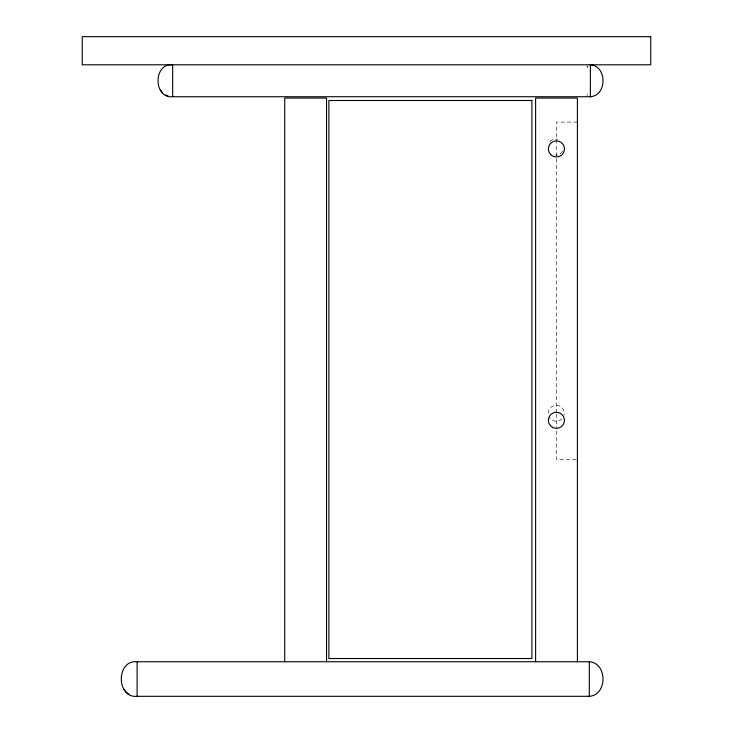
<?xml version="1.0" encoding="UTF-8"?>
<svg xmlns="http://www.w3.org/2000/svg" width="733" height="733" viewBox="0 0 733 733"><rect width="100%" height="100%" fill="white"/><g stroke="black" fill="none" stroke-linecap="round" stroke-linejoin="round"><path stroke-width="0.55" stroke-dasharray="3.67 2.75" d="M587.124 95.647L587.289 94.081M577.412 122.072L556.503 122.072L556.503 157.549M576.312 459.673L556.503 459.673L556.503 429.923M587.179 65.86L587.289 67.436L587.124 65.869M556.503 158.695L556.503 412.752M556.503 413.898L556.503 428.778M562.605 151.145A8.045 8.045 0 0 1 555.641 155.158M549.952 141.432A8.045 8.045 0 0 1 557.721 139.352M548.174 413.293A8.045 8.045 0 0 1 557.263 405.322A8.045 8.045 0 0 1 563.979 415.382M561.899 418.983A8.045 8.045 0 0 1 549.255 417.315"/><path stroke-width="1.1" d="M172.667 96.729L172.667 64.797C153.188 62.809 153.188 98.717 172.667 96.729L590.377 96.729C607.226 95.574 607.226 65.952 590.377 64.797L590.377 65.338M589.314 662.33L589.314 661.743C607.565 662.999 607.565 695.058 589.314 696.313L137.108 696.313C116.016 698.467 116.016 659.59 137.108 661.743L589.314 661.743L589.314 696.313L589.314 695.727M590.377 96.188L590.377 96.729L590.377 64.797M165.429 94.96L168.022 95.876M129.265 694.398L125.893 691.769L123.923 688.983M160.49 89.957L162.314 92.523M577.412 661.743L577.412 98.085L535.603 98.085L535.603 661.743M326.542 661.743L326.542 98.085L284.725 98.085L284.725 661.743M137.108 661.743L137.108 696.313M650.739 36.65L82.261 36.65L82.261 64.797L650.739 64.797L650.739 36.65M531.892 100.494L328.87 100.494L328.87 658.527L531.892 658.527L531.892 100.494M550.74 154.617A8.045 8.045 0 0 0 564.19 151.016A8.045 8.045 0 0 0 554.35 141.167A8.045 8.045 0 0 0 550.74 154.617M552.361 427.284A8.045 8.045 0 0 0 564.428 420.321A8.045 8.045 0 0 0 552.361 413.357A8.045 8.045 0 0 0 552.361 427.284"/></g></svg>
